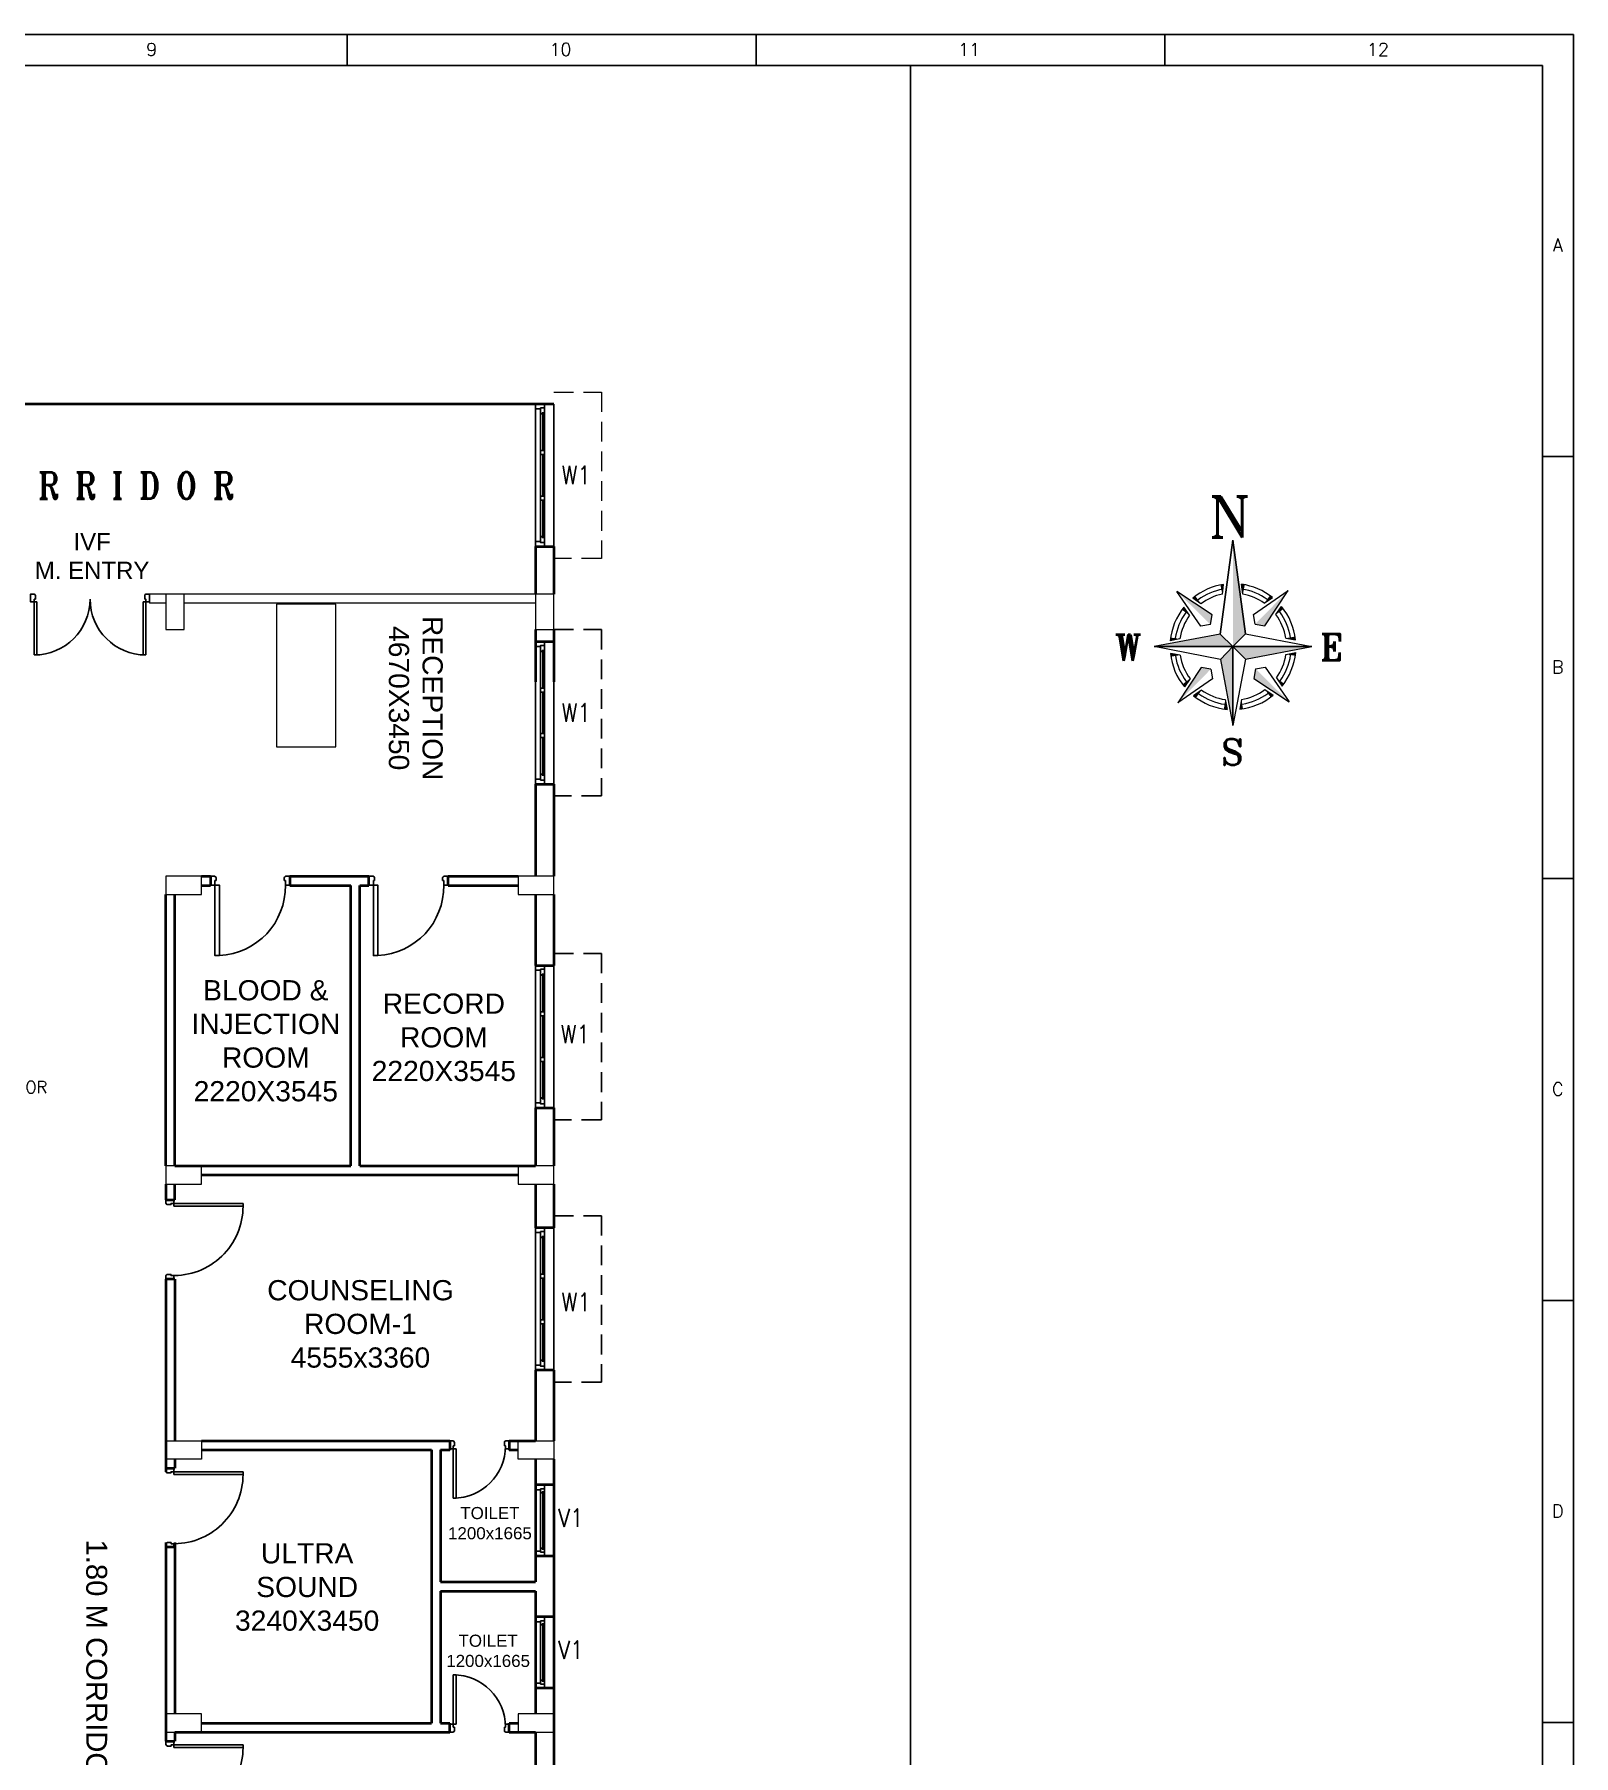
# Model space of a CAD drawing. Extents: x 2733443 to 3206532, y -1516114 to -1264405.
# Drawn here: x 3111658 to 3131096, y -1316070 to -1294332 of the extents above; entities that cross this region are included whole.
import ezdxf
from ezdxf.enums import TextEntityAlignment as Align

# ---------------------------------------------------------------- set-up
doc = ezdxf.new("R2010")
doc.units = 0
doc.header["$MEASUREMENT"] = 0
doc.linetypes.add('1', pattern=[0, 0, 0])
doc.linetypes.add('DASHED', pattern=[0.75, 0.5, -0.25])
for name, color, linetype in [('Chajja', 7, 'DASHED'), ('DOOR', 40, 'Continuous'), ('FUR', 33, 'Continuous'), ('Plan', 44, 'Continuous'), ('TEXT', 5, '1'), ('TITLE', 7, 'Continuous'), ('V1', 7, 'Continuous'), ('Ventilator', 161, '1'), ('W1', 7, 'Continuous'), ('walls', 1, 'Continuous')]:
    doc.layers.add(name, color=color, linetype=linetype)
for name, color, linetype, lineweight in [('Column', 162, 'Continuous', 13), ('WALL', 7, '1', 35), ('windows', 4, 'Continuous', 0)]:
    doc.layers.add(name, color=color, linetype=linetype, lineweight=lineweight)
doc.styles.add('ARIAL', font='arial.ttf')
doc.styles.add('ROMANS', font='romans.shx')
doc.styles.add('RT', font='romant.shx')

# ---------------------------------------------------------------- blocks, each defined once
blk = doc.blocks.new('Z$W@#1841')
at = {"layer": 'DOOR', "color": 32}
for p, q in [((-306, -199), (-362, -199)), ((-362, -199), (-362, -310)), ((-306, -255), (-306, -199)), ((583, -255), (583, -199)), ((583, -199), (638, -199)), ((638, -199), (638, -310)), ((-362, -310), (-306, -310)), ((-291, -255), (-306, -255)), ((-306, -310), (-306, -307)), ((-291, -295), (-294, -295)), ((-291, -295), (-291, -255)), ((568, -295), (568, -255)), ((568, -255), (583, -255)), ((568, -295), (571, -295)), ((583, -310), (583, -307)), ((638, -310), (583, -310))]:
    blk.add_line(p, q, dxfattribs=at)
blk.add_lwpolyline([(527, 691), (527, -199), (583, -199), (583, 691)], close=True, dxfattribs=at)
at = {"layer": 'DOOR', "color": 145}
blk.add_arc((567, -182), 873, 92.6177, 181.1129, dxfattribs=at)
at = {"layer": 'DOOR', "color": 32}
for centre, start, end in [((-306, -295), 270, 0), ((583, -295), 180, 270)]:
    blk.add_arc(centre, 12.5, start, end, dxfattribs=at)
blk = doc.blocks.new('A$C7C0069F8')
at = {"layer": 'Plan'}
for p, q in [((230, 900), (0, 900)), ((0, 900), (0, 837)), ((112, 900), (0, 900)), ((112, 850), (112, 900)), ((0, 837), (62, 837)), ((62, 850), (112, 850)), ((62, 837), (62, 850)), ((112, 850), (112, 850)), ((0, 62), (62, 62)), ((0, 0), (0, 62)), ((62, 62), (62, 50)), ((62, 50), (112, 50)), ((112, 50), (112, 50)), ((112, 50), (112, 0)), ((230, 0), (0, 0)), ((112, 0), (0, 0))]:
    blk.add_line(p, q, dxfattribs=at)
at = {"layer": 'Plan', "color": 143}
for p, q in [((230, 0), (230, 900)), ((0, 62), (0, 837)), ((62, 62), (62, 837)), ((62, 800), (81, 800)), ((81, 812), (81, 800)), ((100, 812), (81, 812)), ((90, 87), (90, 812)), ((100, 800), (100, 812)), ((112, 800), (100, 800)), ((112, 850), (112, 50)), ((62, 100), (81, 100)), ((81, 87), (81, 100)), ((81, 87), (100, 87)), ((112, 100), (100, 100)), ((100, 100), (100, 87))]:
    blk.add_line(p, q, dxfattribs=at)
blk = doc.blocks.new('750')
at = {"layer": 'DOOR'}
for p, q in [((-50, 705), (-47.5, 705)), ((-35, 690), (-35, 692.5)), ((-50, 45), (-47.5, 45)), ((-35, 60), (-35, 57.5)), ((50, 45), (50, 80)), ((50, 80), (675, 80)), ((50, 45), (675, 45)), ((675, 45), (675, 80))]:
    blk.add_line(p, q, dxfattribs=at)
for points in [[(15, 690), (15, 705), (50, 705), (50, 750), (-50, 750), (-50, 705)], [(-35, 690), (15, 690)], [(15, 60), (15, 45), (50, 45), (50, 0), (-50, 0), (-50, 45)], [(-35, 60), (15, 60)]]:
    blk.add_lwpolyline(points, dxfattribs=at)
for centre, start, end in [((-35, 705), 180, 270), ((-35, 45), 90, 180)]:
    blk.add_arc(centre, 12.5, start, end, dxfattribs=at)
at = {"layer": 'DOOR', "color": 145}
blk.add_arc((15, 45), 660, 0, 90, dxfattribs=at)
blk = doc.blocks.new('6w')
at = {"layer": 'Plan'}
for p, q in [((-36, 9.2), (-36, 0)), ((36, 9.2), (36, 0))]:
    blk.add_line(p, q, dxfattribs=at)
at = {"layer": 'Plan', "color": 143}
for p, q in [((-36, 9.2), (36, 9.2)), ((-33.5, 2.5), (-12.5, 2.5)), ((-33.5, 0), (33.5, 0)), ((-31, 4), (-31.5, 4)), ((-31.5, 3.25), (-31.5, 4)), ((-31.5, 3.61), (-12.5, 3.61)), ((-31.5, 3.25), (-31, 3.25)), ((-31, 4.5), (-31, 4)), ((-31, 2.5), (-31, 3.25)), ((-10.5, 3.61), (10.5, 3.61)), ((-10.5, 2.5), (10.5, 2.5)), ((34, 4.5), (12.5, 4.5)), ((12.5, 3.61), (31.5, 3.61)), ((12.5, 2.5), (33.5, 2.5)), ((31, 4.5), (31, 4)), ((31, 4), (31.5, 4)), ((31.5, 3.25), (31, 3.25)), ((31, 2.5), (31, 3.25)), ((31.5, 4), (31.5, 3.25))]:
    blk.add_line(p, q, dxfattribs=at)
at = {"layer": 'Plan', "color": 40}
for p, q in [((-12.5, 2.5), (-12.5, 4.5)), ((-12.5, 4.5), (-10.5, 4.5)), ((-10.5, 2.5), (-12.5, 2.5)), ((-10.5, 2.5), (-10.5, 4.5)), ((10.5, 4.5), (12.5, 4.5)), ((10.5, 2.5), (10.5, 4.5)), ((12.5, 2.5), (10.5, 2.5)), ((12.5, 2.5), (12.5, 4.5))]:
    blk.add_line(p, q, dxfattribs=at)
for points in [[(-34, 4.5), (-36, 4.5), (-36, 0), (-33.5, 0), (-33.5, 2.5), (-34, 2.5), (-34, 4.5)], [(34, 4.5), (36, 4.5), (36, 0), (33.5, 0), (33.5, 2.5), (34, 2.5), (34, 4.5)]]:
    blk.add_lwpolyline(points, close=True, dxfattribs=at)
at = {"layer": 'Plan', "color": 143}
for points in [[(-12.5, 4.5), (-34, 4.5)], [(10.5, 4.5), (-10.5, 4.5)]]:
    blk.add_lwpolyline(points, dxfattribs=at)
blk = doc.blocks.new('A$C19B8274B')
at = {"layer": 'DOOR'}
for p, q in [((-45, 925), (-80, 925)), ((-80, 50), (-80, 925)), ((-45, 50), (-45, 925)), ((-45, 50), (-80, 50)), ((-955, -50), (-955, -47.5)), ((-940, -35), (-942.5, -35)), ((-60, -35), (-57.5, -35)), ((-45, -50), (-45, -47.5))]:
    blk.add_line(p, q, dxfattribs=at)
for points in [[(-940, 15), (-955, 15), (-955, 50), (-1000, 50), (-1000, -50), (-955, -50)], [(-940, -35), (-940, 15)], [(-60, 15), (-45, 15), (-45, 50), (0, 50), (0, -50), (-45, -50)], [(-60, -35), (-60, 15)]]:
    blk.add_lwpolyline(points, dxfattribs=at)
at = {"layer": 'DOOR', "color": 145}
blk.add_arc((-80, 50), 875, 90, 182.29244, dxfattribs=at)
at = {"layer": 'DOOR'}
for centre, start, end in [((-955, -35), 270, 0), ((-45, -35), 180, 270)]:
    blk.add_arc(centre, 12.5, start, end, dxfattribs=at)
blk = doc.blocks.new('A$C1BA14061')
at = {"layer": 'TITLE', "color": 7}
for p, q in [((0, 0), (203982, 0)), ((152965, -1290), (152965, 0)), ((169971, -1290), (169971, 0)), ((186976, -1290), (186976, 0)), ((203982, 0), (203982, -140464)), ((203982, -17558), (202692, -17558)), ((203982, -35116), (202692, -35116)), ((203982, -52674), (202692, -52674)), ((203982, -70232), (202692, -70232))]:
    blk.add_line(p, q, dxfattribs=at)
at = {"layer": 'TITLE'}
for p in [(1204, -1290), (202692, -139174)]:
    blk.add_line(p, (202692, -1290), dxfattribs=at)
at = {"layer": 'TITLE', "color": 7, "style": 'ROMANS', "width": 1}
for s, height, p in [('9', 535, (144825, -626)), ('10', 534.7, (161831, -626)), ('11', 534.7, (178836, -626)), ('12', 534.7, (195842, -626)), ('A', 535, (203324, -8765)), ('B', 535, (203324, -26323)), ('C', 535, (203324, -43881)), ('D', 535, (203324, -61439))]:
    blk.add_text(s, height=height, dxfattribs=at).set_placement(p, align=Align.MIDDLE)
blk = doc.blocks.new('A$C772B36EA')
at = {"layer": 'TITLE', "color": 5}
for p in [(-343, 338), (338, 343)]:
    blk.add_line(p, (0, 2877), dxfattribs=at)
at = {"layer": 'TITLE', "color": 8, "lineweight": 5}
for p, q in [((-566, 858), (-1516, 1493)), ((-866, 553), (-1516, 1493)), ((-287, 1418), (-252, 1683)), ((-287, 1418), (-252, 1683)), ((270, 1421), (233, 1686)), ((270, 1421), (233, 1686)), ((270, 1421), (233, 1686)), ((553, 866), (1493, 1516)), ((858, 566), (1493, 1516)), ((-1173, 847), (-1326, 1068)), ((-865, 1160), (-1088, 1309)), ((847, 1173), (1068, 1326)), ((1160, 865), (1309, 1088)), ((-606, 597), (-866, 553)), ((-606, 597), (-566, 858)), ((597, 606), (553, 866)), ((597, 606), (858, 566)), ((-343, 338), (-2128, 0)), ((-2128, 0), (0, 0)), ((0, 0), (-2128, 0)), ((-338, -343), (-2128, 0)), ((-1432, 209), (-1695, 156)), ((0, 0), (-343, 338)), ((-343, 338), (0, 0)), ((-338, -343), (0, 0)), ((0, 0), (-338, -343)), ((0, 0), (338, 343)), ((338, 343), (0, 0)), ((0, 0), (343, -338)), ((343, -338), (0, 0)), ((0, 0), (0, -2128)), ((0, -2128), (0, 0)), ((0, 0), (2128, 0)), ((2128, 0), (0, 0)), ((338, 343), (2128, 0)), ((343, -338), (2128, 0)), ((1428, 230), (1692, 182)), ((-1428, -230), (-1692, -182)), ((-338, -343), (0, -2128)), ((343, -338), (0, -2128)), ((1432, -209), (1695, -156)), ((-858, -566), (-1493, -1516)), ((-553, -866), (-1493, -1516)), ((-1160, -865), (-1309, -1088)), ((-597, -606), (-858, -566)), ((-597, -606), (-553, -866)), ((606, -597), (566, -858)), ((566, -858), (1516, -1493)), ((606, -597), (866, -553)), ((866, -553), (1516, -1493)), ((1173, -847), (1326, -1068)), ((-847, -1173), (-1068, -1326)), ((865, -1160), (1088, -1309)), ((-209, -1432), (-156, -1695)), ((230, -1428), (182, -1692))]:
    blk.add_line(p, q, dxfattribs=at)
for radius, start, end in [(1702, 98.5269, 129.7262), (1575, 99.8514, 126.7077), (1447, 101.4218, 126.7077), (1702, 51.1427, 82.1348), (1575, 54.1612, 80.8143), (1447, 54.1612, 79.2487), (1702, 141.1427, 174.7262), (1575, 9.1612, 36.7077), (1702, 6.1427, 39.7262), (1575, 144.1612, 171.7077), (1447, 144.1612, 171.7077), (1447, 9.1612, 36.7077), (1702, 186.1427, 219.7262), (1575, 189.1612, 216.7077), (1447, 189.1612, 216.7077), (1447, 324.1612, 351.7077), (1575, 324.1612, 351.7077), (1702, 321.1427, 354.7262), (1702, 231.1427, 264.7262), (1575, 234.1612, 261.7077), (1447, 234.1612, 261.7077), (1702, 276.1427, 309.7262), (1447, 279.1612, 306.7077), (1575, 279.1612, 306.7077)]:
    blk.add_arc((0, 0), radius, start, end, dxfattribs=at)
at = {"layer": 'TITLE', "color": 5}
blk.add_solid([(0, 2877), (338, 343), (0, 0)], dxfattribs=at)
at = {"layer": 'TITLE', "color": 8, "lineweight": 5}
for points in [[(-1516, 1493), (-566, 858), (-606, 597)], [(-252, 1683), (-340, 1668), (-287, 1418)], [(233, 1686), (320, 1672), (270, 1421)], [(1493, 1516), (858, 566), (597, 606)], [(-1326, 1068), (-1380, 997), (-1173, 847)], [(-1088, 1309), (-1017, 1365), (-865, 1160)], [(1068, 1326), (997, 1380), (847, 1173)], [(1309, 1088), (1365, 1017), (1160, 865)], [(-2128, 0), (-343, 338), (0, 0)], [(-1684, 245), (-1695, 156), (-1432, 209)], [(0, -2128), (-338, -343), (0, 0)], [(2128, 0), (343, -338), (0, 0)], [(1680, 271), (1692, 182), (1428, 230)], [(-1680, -271), (-1692, -182), (-1428, -230)], [(1684, -245), (1695, -156), (1432, -209)], [(-1493, -1516), (-858, -566), (-597, -606)], [(-1309, -1088), (-1365, -1017), (-1160, -865)], [(1516, -1493), (566, -858), (606, -597)], [(1326, -1068), (1380, -997), (1173, -847)], [(-1068, -1326), (-997, -1380), (-847, -1173)], [(1088, -1309), (1017, -1365), (865, -1160)], [(-245, -1684), (-156, -1695), (-209, -1432)], [(271, -1680), (182, -1692), (230, -1428)]]:
    blk.add_solid(points, dxfattribs=at)
blk = doc.blocks.new('21500')
at = {"layer": 'DOOR'}
for p, q in [((45, 100), (45, 770)), ((45, 770), (80, 770)), ((80, 100), (80, 770)), ((1420, 100), (1420, 770)), ((1455, 770), (1420, 770)), ((1455, 100), (1455, 770)), ((45, 100), (80, 100)), ((45, 0), (45, 2.5)), ((60, 15), (57.5, 15)), ((1455, 100), (1420, 100)), ((1440, 15), (1442.5, 15)), ((1455, 0), (1455, 2.5))]:
    blk.add_line(p, q, dxfattribs=at)
for points in [[(60, 65), (45, 65), (45, 100), (0, 100), (0, 0), (45, 0)], [(60, 15), (60, 65)], [(1440, 65), (1455, 65), (1455, 100), (1500, 100), (1500, 0), (1455, 0)], [(1440, 15), (1440, 65)]]:
    blk.add_lwpolyline(points, dxfattribs=at)
at = {"layer": 'DOOR', "color": 145}
for centre, start, end in [((45, 65), 0, 90), ((1455, 65), 90, 180)]:
    blk.add_arc(centre, 705, start, end, dxfattribs=at)
at = {"layer": 'DOOR'}
for centre, start, end in [((45, 15), 270, 0), ((1455, 15), 180, 270)]:
    blk.add_arc(centre, 12.5, start, end, dxfattribs=at)

msp = doc.modelspace()

# ---------------------------------------------------------------- linework, layer by layer
at = {"layer": 'Chajja', "color": 251, "linetype": 'DASHED', "lineweight": 5, "ltscale": 500}
msp.add_lwpolyline([(3118217.4245, -1298849.3945), (3118817.4246, -1298849.3945), (3118817.4246, -1300949.3945), (3118217.4245, -1300949.3945)], dxfattribs=at)
at = {"layer": 'Chajja', "linetype": 'DASHED', "ltscale": 500}
for points in [[(3118217.4245, -1301849.3945), (3118817.4246, -1301849.3945), (3118817.4246, -1303949.3945), (3118217.4245, -1303949.3945)], [(3118217.4246, -1305938.9732), (3118817.4247, -1305938.9732), (3118817.4247, -1308038.9732), (3118217.4246, -1308038.9732)], [(3118217.4246, -1309252.5571), (3118817.4247, -1309252.5571), (3118817.4247, -1311352.5571), (3118217.4246, -1311352.5571)]]:
    msp.add_lwpolyline(points, dxfattribs=at)
at = {"layer": 'Column'}
for points in [[(3113547.5087, -1301399.3945), (3113317.5087, -1301399.3945), (3113317.5087, -1301849.3945), (3113547.5087, -1301849.3945)], [(3118217.4246, -1301399.3945), (3117987.4246, -1301399.3945), (3117987.4246, -1301849.3945), (3118217.4246, -1301849.3945)], [(3113767.5087, -1305194.3945), (3113767.5087, -1304964.3945), (3113317.5087, -1304964.3945), (3113317.5087, -1305194.3945)], [(3118217.4246, -1305194.3945), (3118217.4246, -1304964.3945), (3117767.4246, -1304964.3945), (3117767.4246, -1305194.3945)], [(3113767.5087, -1308851.8945), (3113767.5087, -1308621.8945), (3113317.5087, -1308621.8945), (3113317.5087, -1308851.8945)], [(3118217.4246, -1308851.8945), (3118217.4246, -1308621.8945), (3117767.4246, -1308621.8945), (3117767.4246, -1308851.8945)], [(3113767.5087, -1312094.3945), (3113767.5087, -1312324.3945), (3113317.5087, -1312324.3945), (3113317.5087, -1312094.3945)], [(3118217.4246, -1312094.3945), (3118217.4246, -1312324.3945), (3117767.4246, -1312324.3945), (3117767.4246, -1312094.3945)], [(3113767.5087, -1315774.3945), (3113767.5087, -1315544.3945), (3113317.5087, -1315544.3945), (3113317.5087, -1315774.3945)], [(3118217.4246, -1315774.3945), (3118217.4246, -1315544.3945), (3117767.4246, -1315544.3945), (3117767.4246, -1315774.3945)]]:
    msp.add_lwpolyline(points, close=True, dxfattribs=at)
at = {"layer": 'FUR', "lineweight": 0, "ltscale": 15}
for p, q in [((3115465.89, -1301527.873), (3114715.89, -1301527.873)), ((3114715.89, -1301527.873), (3114715.89, -1303329.2428)), ((3115465.89, -1303329.2428), (3115465.89, -1301527.873)), ((3114715.89, -1303329.2428), (3115465.89, -1303329.2428))]:
    msp.add_line(p, q, dxfattribs=at)
at = {"layer": 'TITLE'}
msp.add_line((3122723.1388, -1294723.1405), (3122723.1388, -1336578.4968), dxfattribs=at)
at = {"layer": 'WALL', "color": 251}
msp.add_line((3118217.4246, -1298999.3945), (3072060.0087, -1298999.3945), dxfattribs=at)
at = {"layer": 'WALL'}
for p, q in [((3117987.4246, -1300799.3945), (3117987.4246, -1301399.3945)), ((3117987.4246, -1300799.3945), (3118217.4246, -1300799.3945)), ((3118217.4246, -1300799.3945), (3118217.4246, -1301399.3945)), ((3117987.4246, -1301849.3945), (3117987.4246, -1302506.8945)), ((3118217.4246, -1301849.3945), (3118217.4246, -1302506.8945)), ((3117987.4246, -1301999.3945), (3118217.4246, -1301999.3945)), ((3117987.4246, -1303799.3945), (3117987.4246, -1304964.3945)), ((3117987.4246, -1303799.3945), (3118217.4246, -1303799.3945)), ((3118217.4246, -1303799.3945), (3118217.4246, -1304964.3945)), ((3113767.5087, -1304964.3945), (3113882.5087, -1304964.3945)), ((3113768.2334, -1305079.3945), (3113882.5087, -1305079.3945)), ((3113882.5087, -1304964.3945), (3113882.5087, -1305079.3945)), ((3114882.5087, -1304964.3945), (3114882.5087, -1305079.3945)), ((3114882.5087, -1304964.3945), (3115882.5087, -1304964.3945)), ((3114882.5087, -1305079.3945), (3115652.5087, -1305079.3945)), ((3115652.5087, -1308621.8945), (3115652.5087, -1305079.3945)), ((3115767.5087, -1308621.8945), (3115767.5087, -1305079.3945)), ((3115767.5087, -1305079.3945), (3115882.5087, -1305079.3945)), ((3115882.5087, -1305079.3945), (3115882.5087, -1304964.3945)), ((3116882.5087, -1305079.3945), (3116882.5087, -1304964.3945)), ((3116882.5087, -1304964.3945), (3117767.4246, -1304964.3945)), ((3116882.5087, -1305079.3945), (3117767.4246, -1305079.3945)), ((3113317.5087, -1308621.8945), (3113317.5087, -1305194.3945)), ((3113432.5087, -1308621.8945), (3113432.5087, -1305194.3945)), ((3117987.4246, -1305194.3945), (3117987.4246, -1306088.9732)), ((3118217.4246, -1305194.3945), (3118217.4246, -1306088.9732)), ((3117987.4246, -1306088.9732), (3118217.4246, -1306088.9732)), ((3117987.4246, -1307888.9732), (3117987.4246, -1308621.8945)), ((3117987.4246, -1307888.9732), (3118217.4246, -1307888.9732)), ((3118217.4246, -1307888.9732), (3118217.4246, -1308621.8945)), ((3113432.5087, -1308621.8945), (3115652.5087, -1308621.8945)), ((3115767.5087, -1308621.8945), (3117987.4246, -1308621.8945)), ((3113317.5087, -1308851.8945), (3113317.5087, -1309051.6257)), ((3113432.5087, -1309051.6257), (3113432.5087, -1308851.8945)), ((3113767.5087, -1308736.8945), (3117767.4246, -1308736.8945)), ((3117987.4246, -1308851.8945), (3117987.4246, -1309402.5571)), ((3118217.4246, -1308851.8945), (3118217.4246, -1309402.5571)), ((3118217.4246, -1309402.5571), (3117987.4246, -1309402.5571)), ((3113317.5087, -1310051.6257), (3113317.5087, -1312484.1257)), ((3113432.5087, -1310051.6257), (3113432.5087, -1312094.3945)), ((3117987.4246, -1311202.5571), (3117987.4246, -1312094.3945)), ((3118217.4246, -1311202.5571), (3117987.4246, -1311202.5571)), ((3118217.4246, -1311202.5571), (3118217.4246, -1312094.3945)), ((3113767.5087, -1312094.3945), (3116672.4246, -1312094.3945)), ((3116672.4246, -1312094.3945), (3116902.4246, -1312094.3945)), ((3116902.4246, -1312096.225), (3116902.4246, -1312211.225)), ((3117652.4246, -1312094.3945), (3117987.4246, -1312094.3945)), ((3117652.4246, -1312096.225), (3117652.4246, -1312211.225)), ((3113432.5087, -1312324.3945), (3113432.5087, -1312439.1257)), ((3113767.5087, -1312209.3945), (3116672.4246, -1312209.3945)), ((3116672.4246, -1312209.3945), (3116672.4246, -1315659.3945)), ((3116787.4246, -1312209.3945), (3116787.4246, -1313876.8945)), ((3116787.4246, -1312209.3945), (3116902.4246, -1312209.3945)), ((3117652.4246, -1312209.3945), (3117767.4246, -1312209.3945)), ((3117987.4246, -1312324.3945), (3117987.4246, -1313876.8945)), ((3118217.4246, -1312324.3945), (3118217.4246, -1316754.0482)), ((3118217.4246, -1312650.6445), (3117987.4246, -1312650.6445)), ((3113317.5087, -1313379.1257), (3113317.5087, -1315889.1257)), ((3113432.5087, -1313379.1257), (3113432.5087, -1315544.3945)), ((3118217.4246, -1313550.6445), (3117987.4246, -1313550.6445)), ((3116787.4246, -1313876.8945), (3117987.4246, -1313876.8945)), ((3116787.4246, -1313991.8945), (3117987.4246, -1313991.8945)), ((3116787.4246, -1313991.8945), (3116787.4246, -1315659.3945)), ((3117987.4246, -1313991.8945), (3117987.4246, -1315544.3945)), ((3118217.4246, -1314318.1445), (3117987.4246, -1314318.1445)), ((3118217.4246, -1315218.1445), (3117987.4246, -1315218.1445)), ((3113432.5087, -1315774.3945), (3113432.5087, -1315889.1257)), ((3113432.5087, -1315774.3945), (3116672.4246, -1315774.3945)), ((3113767.5087, -1315659.3945), (3116672.4246, -1315659.3945)), ((3116672.4246, -1315774.3945), (3116902.4246, -1315774.3945)), ((3116787.4246, -1315659.3945), (3116902.4246, -1315659.3945)), ((3116902.4246, -1315774.3945), (3116902.4246, -1315659.3945)), ((3117652.4246, -1315774.3945), (3117652.4246, -1315659.3945)), ((3117652.4246, -1315659.3945), (3117767.4246, -1315659.3945)), ((3117652.4246, -1315774.3945), (3117987.4246, -1315774.3945))]:
    msp.add_line(p, q, dxfattribs=at)
at = {"layer": 'WALL', "lineweight": 5}
for p, q in [((3113110.0087, -1301399.3945), (3113110.0087, -1301514.3945)), ((3117987.4246, -1301399.3945), (3113110.0087, -1301399.3945)), ((3113317.5087, -1301514.3945), (3113110.0087, -1301514.3945)), ((3117987.4246, -1301514.3945), (3113547.5087, -1301514.3945))]:
    msp.add_line(p, q, dxfattribs=at)
at = {"layer": 'WALL', "linetype": 'ByBlock'}
for p, q in [((3113317.5087, -1309051.6257), (3113432.5087, -1309051.6257)), ((3113432.5087, -1310051.6257), (3113317.5087, -1310051.6257)), ((3113317.5087, -1312439.1257), (3113432.5087, -1312439.1257)), ((3113432.5087, -1313439.1257), (3113317.5087, -1313439.1257)), ((3113317.5087, -1315889.1257), (3113432.5087, -1315889.1257))]:
    msp.add_line(p, q, dxfattribs=at)
at = {"layer": 'WALL'}
msp.add_lwpolyline([(3117987.4246, -1315774.3945), (3117987.4246, -1316754.0482), (3118217.4246, -1316754.0482)], dxfattribs=at)

# ---------------------------------------------------------------- block references
at = {"layer": 'DOOR', "linetype": 'Continuous', "xscale": -1}
for name, p, rotation in [('21500', (3111610.0087, -1301399.3945), 180), ('A$C19B8274B', (3113367.5087, -1309051.6257), 269.9999999999842), ('A$C19B8274B', (3113367.5087, -1312439.1257), 269.9999999999842), ('A$C19B8274B', (3113367.5087, -1315889.1257), 269.9999999999842)]:
    msp.add_blockref(name, p, dxfattribs=dict(at, rotation=rotation))
at = {"layer": 'DOOR', "linetype": 'Continuous', "rotation": 180}
for p in [(3114520.9002, -1305274.3068), (3116520.9002, -1305274.3068)]:
    msp.add_blockref('Z$W@#1841', p, dxfattribs=at)
at = {"layer": 'DOOR', "rotation": 270}
msp.add_blockref('750', (3116902.4246, -1312144.3945), dxfattribs=at)
at = {"layer": 'DOOR', "xscale": -1, "rotation": 270}
msp.add_blockref('750', (3116902.4246, -1315724.3945), dxfattribs=at)
at = {"layer": 'TITLE', "xscale": 0.3035552556082519, "yscale": 0.3035553943041123, "zscale": 0.3035553665695551}
msp.add_blockref('A$C1BA14061', (3069175.9178, -1294331.5731), dxfattribs=at)
at = {"layer": 'Ventilator'}
for p in [(3117987.425, -1313550.6445), (3117987.425, -1315218.1445)]:
    msp.add_blockref('A$C7C0069F8', p, dxfattribs=at)
at = {"layer": 'walls', "xscale": 0.4672758229201079, "yscale": 0.4672759995928573, "zscale": 0.4672758834301755}
msp.add_blockref('A$C772B36EA', (3126794.1935, -1302063.9417), dxfattribs=at)
at = {"layer": 'windows', "color": 251, "lineweight": 5, "xscale": -25, "yscale": 25, "zscale": 24.99999999999242, "rotation": 270}
msp.add_blockref('6w', (3117987.4246, -1299899.3945), dxfattribs=at)
at = {"layer": 'windows', "yscale": 25, "rotation": 270}
for p, xscale, zscale in [((3117987.4246, -1302899.3945), -25, 24.99999999999242), ((3117987.4246, -1306988.9732), -25, 24.99999999999242), ((3117987.4246, -1310302.5571), 25, 25)]:
    msp.add_blockref('6w', p, dxfattribs=dict(at, xscale=xscale, zscale=zscale))

# ---------------------------------------------------------------- texts
at = {"layer": 'TEXT', "linetype": 'Continuous', "lineweight": 5, "style": 'RT', "width": 0.85}
msp.add_text('3.00m W I D E   C O R R I D O R', height=336.6, dxfattribs=at).set_placement((3110506.8153, -1300198.8272), align=Align.CENTER)
msp.add_text('3.00m W I D E   C O R R I D O R', height=336.6, dxfattribs=at).set_placement((3110506.8153, -1300198.8272), align=Align.CENTER)
at = {"layer": 'TEXT', "color": 7, "style": 'RT'}
for s, p in [('W', (3125300.8695, -1302241.0621)), ('E', (3127891.3619, -1302233.1401)), ('S', (3126643.4515, -1303560.7968))]:
    msp.add_text(s, height=329.2738, dxfattribs=at).set_placement(p)
at = {"layer": 'TEXT', "attachment_point": 5, "style": 'ARIAL'}
for s, insert, char_height, width in [('IVF\\PM. ENTRY', (3112385.9408, -1300919.1652), 216.75, 1950.59307), ('BLOOD & INJECTION ROOM 2220X3545', (3114579.9164, -1307042.8915), 255, 2294.815376), ('RECORD\\PROOM 2220X3545', (3116828.4265, -1306999.6062), 255, 2294.815376), ('COUNSELING\\PROOM-1\\P4555x3360', (3115775.0448, -1310619.0094), 255, 2454.157572), ('TOILET\\P1200x1665', (3117410.2089, -1313135.2485), 153, 1626.955662), ('ULTRA SOUND\\P3240X3450', (3115102.0838, -1313941.8678), 255, 2065.816508), ('TOILET\\P1200x1665', (3117387.4246, -1314747.6395), 153, 1626.955662)]:
    msp.add_mtext(s, dxfattribs=dict(at, insert=insert, char_height=char_height, width=width))
at = {"layer": 'TEXT', "insert": (3116472.1658, -1302715.0121), "char_height": 255, "width": 2294.815376, "attachment_point": 5, "rotation": 270, "style": 'ARIAL'}
msp.add_mtext('RECEPTION\\P4670X3450', dxfattribs=at)
at = {"layer": 'TEXT', "insert": (3110026.3791, -1307551.7808), "char_height": 150, "attachment_point": 1, "style": 'ROMANS'}
msp.add_mtext_dynamic_manual_height_columns('FIRE RATED DOOR', width=2226.227209, gutter_width=1000, heights=[0], dxfattribs=at)
at = {"layer": 'TITLE', "color": 5, "style": 'RT'}
msp.add_text('N', height=519.3415, dxfattribs=at).set_placement((3126486.1752, -1300685.59))
at = {"layer": 'V1', "color": 7, "style": 'ROMANS', "width": 0.85}
for p in [(3118431.426, -1313181.4897), (3118431.426, -1314848.9897)]:
    msp.add_text('V1', height=230, dxfattribs=at).set_placement(p, align=Align.CENTER)
at = {"layer": 'W1', "color": 251, "lineweight": 5, "style": 'ROMANS', "width": 0.85}
msp.add_text('W1', height=230, dxfattribs=at).set_placement((3118500.7587, -1300011.5751), align=Align.CENTER)
at = {"layer": 'W1', "color": 7, "style": 'ROMANS', "width": 0.85}
for p in [(3118500.7587, -1303011.5751), (3118488.2047, -1307073.8514), (3118499.2892, -1310455.7883)]:
    msp.add_text('W1', height=230, dxfattribs=at).set_placement(p, align=Align.CENTER)
at = {"layer": 'WALL', "color": 7, "linetype": 'Continuous', "insert": (3112442.3375, -1314910.6904), "char_height": 264.49632, "width": 5098.697886, "attachment_point": 5, "rotation": 270, "style": 'ARIAL'}
msp.add_mtext('\\pxt17; 1.80 M CORRIDOR ', dxfattribs=at)

doc.saveas('drawing.dxf')
